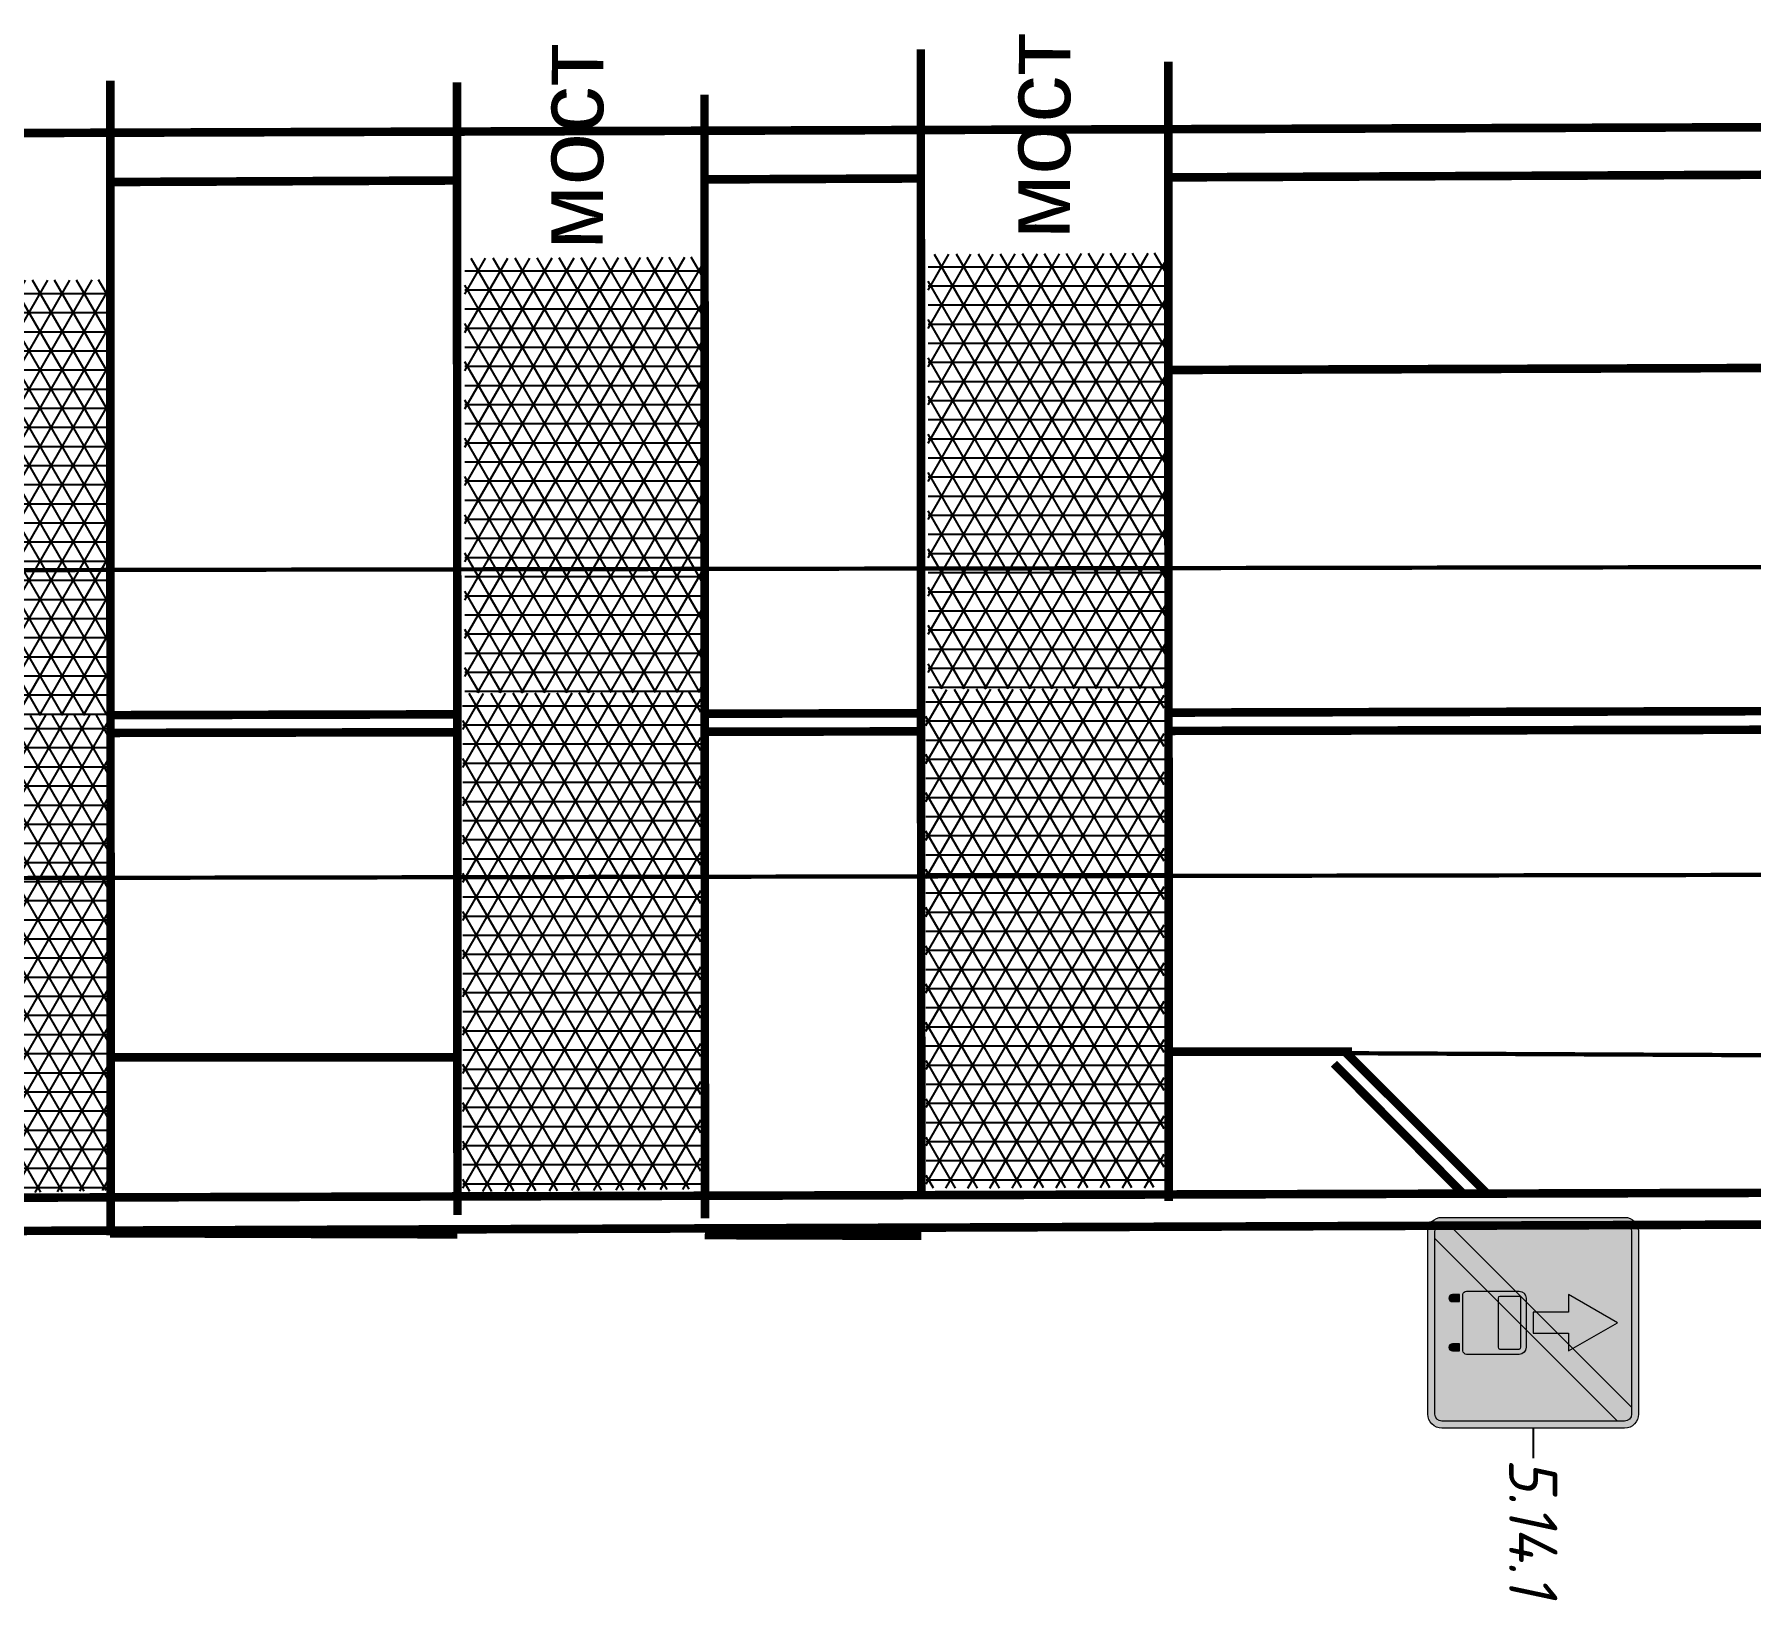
# Model space of a CAD drawing. Header units: millimetres. Extents: x 1734 to 2050, y 1482 to 1843.
# Drawn here: x 1991.38 to 2019.89, y 1738.59 to 1764.6 of the extents above; entities that cross this region are included whole.
import ezdxf
from ezdxf.enums import TextEntityAlignment as Align

# ---------------------------------------------------------------- set-up
doc = ezdxf.new("R2010")
doc.units = ezdxf.units.MM
for name, pattern in [('1.3', [17.848385, 5.910826, -0.0001, 11.937459]), ('1.5_1_3', [4, 0, -3, 1]), ('1.6_3_1', [4, 0, -1, 3]), ('JIS_02_0.7', [1.35, 0.75, -0.6])]:
    doc.linetypes.add(name, pattern=pattern)
doc.layers.add('знаки', color=7, linetype='Continuous', lineweight=0)
doc.layers.add('Описание', color=7, linetype='Continuous', lineweight=15)
doc.layers.add('КПЧ', color=9, linetype='Continuous')
doc.layers.add('Разметки', color=7, linetype='Continuous')
doc.styles.add('SASH', font='simplex8.shx', dxfattribs={"width": 0.9, "oblique": 12})
doc.styles.get("Standard").update_dxf_attribs({"font": 'arial.ttf'})

# ---------------------------------------------------------------- blocks, each defined once
blk = doc.blocks.new('5.14.1')
at = {"layer": 'знаки', "true_color": 0xffffff}
h = blk.add_hatch(color=7, dxfattribs=at)
edge = h.paths.add_edge_path()
edge.add_arc((-1.516666666666666, 3.266666666666666), 0.2333333333333343, 89.99999999999648, 179.9999999999965, ccw=False)
edge.add_line((-1.516666666666652, 3.5), (1.516666666666538, 3.5))
edge.add_arc((1.516666666666561, 3.266666666666675), 0.2333333333333254, 1.3073986337985843e-12, 90.00000000000568, ccw=False)
edge.add_line((1.749999999999886, 3.26666666666668), (1.749999999999886, 0.2333333333333201))
edge.add_arc((1.516666666666561, 0.2333333333333255), 0.2333333333333254, 269.9999999999943, 359.9999999999987, ccw=False)
edge.add_line((1.516666666666538, 0), (-1.516666666666652, 0))
edge.add_arc((-1.516666666666675, 0.2333333333333255), 0.2333333333333255, 180.0000000000013, 270.0000000000056, ccw=False)
edge.add_line((-1.75, 0.2333333333333201), (-1.75, 3.26666666666668))
edge = h.paths.add_edge_path(flags=16)
edge.add_arc((-1.516666666666704, 3.266666666666619), 0.1166666666667355, 89.9999999999742, 179.9999999999699, ccw=False)
edge.add_line((-1.516666666666652, 3.383333333333354), (1.516666666666538, 3.383333333333354))
edge.add_arc((1.51666666666659, 3.266666666666619), 0.1166666666667355, 3.012701199622825e-11, 90.0000000000258, ccw=False)
edge.add_line((1.633333333333326, 3.26666666666668), (1.633333333333326, 0.2333333333333201))
edge.add_arc((1.516666666666604, 0.2333333333333956), 0.1166666666667213, 269.99999999996726, 359.9999999999629, ccw=False)
edge.add_line((1.516666666666538, 0.1166666666666742), (-1.516666666666652, 0.1166666666666742))
edge.add_arc((-1.516666666666718, 0.2333333333333956), 0.1166666666667213, 180.0000000000371, 270.00000000003274, ccw=False)
edge.add_line((-1.633333333333439, 0.2333333333333201), (-1.633333333333439, 3.26666666666668))
at = {"layer": 'знаки'}
h = blk.add_hatch(color=5, dxfattribs=at)
edge = h.paths.add_edge_path()
edge.add_arc((-1.516666666666704, 3.266666666666619), 0.1166666666667355, 89.9999999999742, 179.9999999999699, ccw=False)
edge.add_line((-1.516666666666652, 3.383333333333354), (1.516666666666538, 3.383333333333354))
edge.add_arc((1.51666666666659, 3.266666666666619), 0.1166666666667355, 3.012701199622825e-11, 90.0000000000258, ccw=False)
edge.add_line((1.633333333333326, 3.26666666666668), (1.633333333333326, 0.2333333333333201))
edge.add_arc((1.516666666666604, 0.2333333333333956), 0.1166666666667213, 269.99999999996726, 359.9999999999629, ccw=False)
edge.add_line((1.516666666666538, 0.1166666666666742), (-1.516666666666652, 0.1166666666666742))
edge.add_arc((-1.516666666666718, 0.2333333333333956), 0.1166666666667213, 180.0000000000371, 270.00000000003274, ccw=False)
edge.add_line((-1.633333333333439, 0.2333333333333201), (-1.633333333333439, 3.26666666666668))
h.paths.add_polyline_path([(0, 1.749999999999943), (0.1750000000000682, 1.749999999999943), (0.1750000000000682, 2.333333333333314), (0.4666666666665833, 2.333333333333314), (0, 3.150000000000006), (-0.466666666666697, 2.333333333333314), (-0.1750000000000682, 2.333333333333314), (-0.1750000000000682, 1.749999999999943)], flags=16)
edge = h.paths.add_edge_path(flags=16)
edge.add_arc((0.4666666666665579, 0.6416666666666485), 0.0583333333333057, 270.000000000025, 359.999999999975, ccw=False)
edge.add_line((0.4666666666665833, 0.5833333333333428), (-0.466666666666697, 0.5833333333333428))
edge.add_arc((-0.4666666666666716, 0.6416666666666485), 0.0583333333333057, 180.000000000025, 269.999999999975, ccw=False)
edge.add_line((-0.5249999999999773, 0.6416666666666231), (-0.5249999999999773, 1.516666666666595))
edge.add_arc((-0.4083333333333643, 1.516666666666656), 0.116666666666613, 90.0000000000258, 180.0000000000301, ccw=False)
edge.add_line((-0.4083333333334167, 1.633333333333269), (0.4083333333331893, 1.633333333333269))
edge.add_arc((0.4083333333331938, 1.516666666666599), 0.1166666666666698, -2.2168933355715126e-12, 90.00000000000222, ccw=False)
edge.add_line((0.5249999999998636, 1.516666666666595), (0.5249999999998636, 0.6416666666666231))
edge = h.paths.add_edge_path(flags=0)
edge.add_arc((0.4083333333331901, 1.516666666666539), 0.02916666666680989, 1.099199697908394e-10, 90.00000000000152)
edge.add_line((0.4083333333331893, 1.545833333333348), (-0.408333333333303, 1.545833333333235))
edge.add_arc((-0.4083333333332486, 1.516666666666597), 0.0291666666666377, 90.00000000010698, 179.9999999997815)
edge.add_line((-0.4374999999998863, 1.516666666666708), (-0.4375, 1.19583333333324))
edge.add_arc((-0.4083333333333049, 1.195833333333295), 0.0291666666666951, 180.0000000001077, 270.0000000000037)
edge.add_line((-0.408333333333303, 1.1666666666666), (0.408333333333303, 1.1666666666666))
edge.add_arc((0.4083333333333049, 1.195833333333295), 0.02916666666669498, 269.9999999999963, 359.9999999998922)
edge.add_line((0.4375, 1.19583333333324), (0.4375, 1.516666666666595))
edge = h.paths.add_edge_path(flags=16)
edge.add_line((-0.3500000000000227, 0.4083333333332746), (-0.3500000000000227, 0.5249999999998352))
edge.add_line((-0.3500000000000227, 0.5249999999998352), (-0.466666666666697, 0.5249999999998352))
edge.add_line((-0.466666666666697, 0.5249999999998352), (-0.466666666666697, 0.4083333333332746))
edge.add_arc((-0.4083333333333599, 0.4083333333332746), 0.05833333333333712, 180, 360)
edge = h.paths.add_edge_path(flags=16)
edge.add_line((0.4666666666665833, 0.4083333333332746), (0.4666666666665833, 0.5249999999998352))
edge.add_line((0.4666666666665833, 0.5249999999998352), (0.3499999999999091, 0.5249999999998352))
edge.add_line((0.3499999999999091, 0.5249999999998352), (0.3499999999999091, 0.4083333333332746))
edge.add_arc((0.4083333333332462, 0.4083333333332746), 0.05833333333333712, 180, 360)
blk.add_hatch(color=1, dxfattribs=at).paths.add_polyline_path([(1.633333333333439, 3.150000000000034), (1.633333333333439, 3.26666666666668, 0.4142135623730728), (1.516666666666652, 3.383333333333354), (1.399999999999977, 3.383333333333354), (-1.633333333333326, 0.3500000000000227), (-1.633333333333326, 0.2333333333333485, 0.4142135623730728), (-1.516666666666538, 0.1166666666666742), (-1.399999999999864, 0.1166666666666742)])
at = {"layer": 'знаки', "true_color": 0xffffff}
blk.add_hatch(color=7, dxfattribs=at).paths.add_polyline_path([(0, 1.749999999999943), (0.1750000000000682, 1.749999999999943), (0.1750000000000682, 2.333333333333314), (0.4666666666665833, 2.333333333333314), (0, 3.150000000000006), (-0.466666666666697, 2.333333333333314), (-0.1750000000000682, 2.333333333333314), (-0.1750000000000682, 1.749999999999943)])
h = blk.add_hatch(color=7, dxfattribs=at)
edge = h.paths.add_edge_path()
edge.add_arc((0.4666666666665579, 0.6416666666666485), 0.0583333333333057, 270.000000000025, 359.999999999975, ccw=False)
edge.add_line((0.4666666666665833, 0.5833333333333428), (-0.466666666666697, 0.5833333333333428))
edge.add_arc((-0.4666666666666716, 0.6416666666666485), 0.0583333333333057, 180.000000000025, 269.999999999975, ccw=False)
edge.add_line((-0.5249999999999773, 0.6416666666666231), (-0.5249999999999773, 1.516666666666595))
edge.add_arc((-0.4083333333333643, 1.516666666666656), 0.116666666666613, 90.0000000000258, 180.0000000000301, ccw=False)
edge.add_line((-0.4083333333334167, 1.633333333333269), (0.4083333333331893, 1.633333333333269))
edge.add_arc((0.4083333333331938, 1.516666666666599), 0.1166666666666698, -2.2168933355715126e-12, 90.00000000000222, ccw=False)
edge.add_line((0.5249999999998636, 1.516666666666595), (0.5249999999998636, 0.6416666666666231))
edge = h.paths.add_edge_path(flags=16)
edge.add_arc((0.4083333333331901, 1.516666666666539), 0.02916666666680989, 1.099199697908394e-10, 90.00000000000152)
edge.add_line((0.4083333333331893, 1.545833333333348), (-0.408333333333303, 1.545833333333235))
edge.add_arc((-0.4083333333332486, 1.516666666666597), 0.0291666666666377, 90.00000000010698, 179.9999999997815)
edge.add_line((-0.4374999999998863, 1.516666666666708), (-0.4375, 1.19583333333324))
edge.add_arc((-0.4083333333333049, 1.195833333333295), 0.0291666666666951, 180.0000000001077, 270.0000000000037)
edge.add_line((-0.408333333333303, 1.1666666666666), (0.408333333333303, 1.1666666666666))
edge.add_arc((0.4083333333333049, 1.195833333333295), 0.02916666666669498, 269.9999999999963, 359.9999999998922)
edge.add_line((0.4375, 1.19583333333324), (0.4375, 1.516666666666595))
h = blk.add_hatch(color=7, dxfattribs=at)
edge = h.paths.add_edge_path()
edge.add_line((-0.3500000000000227, 0.4083333333332746), (-0.3500000000000227, 0.5249999999998352))
edge.add_line((-0.3500000000000227, 0.5249999999998352), (-0.466666666666697, 0.5249999999998352))
edge.add_line((-0.466666666666697, 0.5249999999998352), (-0.466666666666697, 0.4083333333332746))
edge.add_arc((-0.4083333333333599, 0.4083333333332746), 0.05833333333333712, 180, 360)
h = blk.add_hatch(color=7, dxfattribs=at)
edge = h.paths.add_edge_path()
edge.add_line((0.4666666666665833, 0.4083333333332746), (0.4666666666665833, 0.5249999999998352))
edge.add_line((0.4666666666665833, 0.5249999999998352), (0.3499999999999091, 0.5249999999998352))
edge.add_line((0.3499999999999091, 0.5249999999998352), (0.3499999999999091, 0.4083333333332746))
edge.add_arc((0.4083333333332462, 0.4083333333332746), 0.05833333333333712, 180, 360)
at = {"layer": 'Defpoints'}
blk.add_lwpolyline([(1.749999999999886, 1.750000000000057), (2.249999999999886, 1.750000000000057)], dxfattribs=at)
at = {"layer": 'знаки'}
blk.add_lwpolyline([(-1.75, 3.26666666666668, -0.4142135623730951), (-1.516666666666652, 3.5), (1.516666666666538, 3.5, -0.4142135623731172), (1.749999999999886, 3.26666666666668), (1.749999999999886, 0.2333333333333201, -0.4142135623731172), (1.516666666666538, 0), (-1.516666666666652, 0, -0.4142135623731172), (-1.75, 0.2333333333333201), (-1.75, 3.26666666666668)], format="xyb", dxfattribs=at)
at = {"layer": 'знаки', "color": 7, "true_color": 0xffffff}
for points in [[(-1.633333333333439, 3.26666666666668, -0.4142135623730728), (-1.516666666666652, 3.383333333333354), (1.516666666666538, 3.383333333333354, -0.4142135623730728), (1.633333333333326, 3.26666666666668), (1.633333333333326, 0.2333333333333201, -0.4142135623730728), (1.516666666666538, 0.1166666666666742), (-1.516666666666652, 0.1166666666666742, -0.4142135623730728), (-1.633333333333439, 0.2333333333333201)], [(0.4375, 1.516666666666595, 0.41421356237254), (0.4083333333331893, 1.545833333333348), (-0.408333333333303, 1.545833333333235, 0.4142135623714301), (-0.4374999999998863, 1.516666666666708), (-0.4375, 1.19583333333324, 0.4142135623725623), (-0.408333333333303, 1.1666666666666), (0.408333333333303, 1.1666666666666, 0.4142135623725623), (0.4375, 1.19583333333324), (0.4375, 1.516666666666595)], [(-0.3500000000000227, 0.4083333333332746), (-0.3500000000000227, 0.5249999999998352), (-0.466666666666697, 0.5249999999998352), (-0.466666666666697, 0.4083333333332746, 0.9999999999999999)], [(0.4666666666665833, 0.4083333333332746), (0.4666666666665833, 0.5249999999998352), (0.3499999999999091, 0.5249999999998352), (0.3499999999999091, 0.4083333333332746, 0.9999999999999999)]]:
    blk.add_lwpolyline(points, format="xyb", close=True, dxfattribs=at)
at = {"layer": 'знаки', "color": 1}
for points in [[(-1.633333333333326, 0.3500000000000227), (1.400000000000091, 3.383333333333354)], [(-1.399999999999977, 0.1166666666666742), (1.633333333333439, 3.150000000000034)]]:
    blk.add_lwpolyline(points, dxfattribs=at)
at = {"layer": 'знаки', "color": 7, "true_color": 0xffffff}
blk.add_lwpolyline([(0, 1.749999999999943), (0.1750000000000682, 1.749999999999943), (0.1750000000000682, 2.333333333333314), (0.4666666666665833, 2.333333333333314), (0, 3.150000000000006), (-0.466666666666697, 2.333333333333314), (-0.1750000000000682, 2.333333333333314), (-0.1750000000000682, 1.749999999999943)], close=True, dxfattribs=at)
blk.add_lwpolyline([(0.5249999999998636, 0.6416666666666231, -0.4142135623728397), (0.4666666666665833, 0.5833333333333428), (-0.466666666666697, 0.5833333333333428, -0.4142135623728397), (-0.5249999999999773, 0.6416666666666231), (-0.5249999999999773, 1.516666666666595, -0.4142135623731172), (-0.4083333333334167, 1.633333333333269), (0.4083333333331893, 1.633333333333269, -0.4142135623731172), (0.5249999999998636, 1.516666666666595), (0.5249999999998636, 0.6416666666666231)], format="xyb", dxfattribs=at)
at = {"layer": 'знаки', "color": 0, "lineweight": 30, "style": 'SASH', "oblique": 12, "width": 0.9}
blk.add_text('5.14.1', height=0.8, dxfattribs=at).set_placement((2.249999999999886, 1.750000000000057), align=Align.MIDDLE_LEFT)

msp = doc.modelspace()

# ---------------------------------------------------------------- hatches: boundary and pattern name
h = msp.add_hatch()
h.set_pattern_fill('NET3', color=256, scale=0.1)
h.set_pattern_definition([(0, (-2927.849990758865, -3033.572332593288), (0, 0.3175), []), (59.99999999999999, (-2927.849990758865, -3033.572332593288), (-0.2749630657015593, 0.1587500000000001), []), (120, (-2927.849990758865, -3033.572332593288), (-0.2749630657015593, -0.1587499999999999), [])])
h.paths.add_polyline_path([(1998.530655739936, 1753.664517014502), (2002.483590899194, 1753.674095951907), (2002.483590899194, 1760.903534532949), (1998.528337442424, 1760.88177582815)])
h = msp.add_hatch()
h.set_pattern_fill('NET3', color=256, scale=0.1)
h.set_pattern_definition([(0, (-2920.155340499005, -3033.506087441933), (0, 0.3175), []), (59.99999999999999, (-2920.155340499005, -3033.506087441933), (-0.2749630657015593, 0.1587500000000001), []), (120, (-2920.155340499005, -3033.506087441933), (-0.2749630657015593, -0.1587499999999999), [])])
h.paths.add_polyline_path([(2006.225305999797, 1753.730762165857), (2010.178241159054, 1753.740341103262), (2010.178241159054, 1760.969779684304), (2006.222987702285, 1760.948020979505)])
h = msp.add_hatch()
h.set_pattern_fill('NET3', color=256, scale=0.1)
h.set_pattern_definition([(0, (-2937.696513991874, -3033.950645895807), (0, 0.3175), []), (59.99999999999999, (-2937.696513991874, -3033.950645895807), (-0.2749630657015593, 0.1587500000000001), []), (120, (-2937.696513991874, -3033.950645895807), (-0.2749630657015593, -0.1587499999999999), [])])
h.paths.add_polyline_path([(1988.684132506927, 1753.286203711983), (1992.637067666185, 1753.295782649388), (1992.637067666185, 1760.52522123043), (1988.681814209415, 1760.503462525631)])
h = msp.add_hatch()
h.set_pattern_fill('NET3', color=256, scale=0.1)
h.set_pattern_definition([(0, (-2927.885107541159, -3040.798154285344), (0, 0.3175), []), (59.99999999999999, (-2927.885107541159, -3040.798154285344), (-0.2749630657015593, 0.1587500000000001), []), (120, (-2927.885107541159, -3040.798154285344), (-0.2749630657015593, -0.1587499999999999), [])])
h.paths.add_polyline_path([(1998.495538957643, 1745.381285807801), (2002.4484741169, 1745.423556045053), (2002.4484741169, 1753.677712840893), (1998.493220660131, 1753.655954136094)])
h = msp.add_hatch()
h.set_pattern_fill('NET3', color=256, scale=0.1)
h.set_pattern_definition([(0, (-2920.190457281298, -3040.73190913399), (0, 0.3175), []), (59.99999999999999, (-2920.190457281298, -3040.73190913399), (-0.2749630657015593, 0.1587500000000001), []), (120, (-2920.190457281298, -3040.73190913399), (-0.2749630657015593, -0.1587499999999999), [])])
h.paths.add_polyline_path([(2006.190189217503, 1745.439782017069), (2010.14312437676, 1745.449360954474), (2010.14312437676, 1753.743957992247), (2006.187870919991, 1753.722199287448)])
h = msp.add_hatch()
h.set_pattern_fill('NET3', color=256, scale=0.1)
h.set_pattern_definition([(0, (-2937.731630774168, -3041.176467587863), (0, 0.3175), []), (59.99999999999999, (-2937.731630774168, -3041.176467587863), (-0.2749630657015593, 0.1587500000000001), []), (120, (-2937.731630774168, -3041.176467587863), (-0.2749630657015593, -0.1587499999999999), [])])
h.paths.add_polyline_path([(1988.649015724634, 1745.296759010772), (1992.601950883891, 1745.402417507058), (1992.601950883891, 1753.299399538374), (1988.646697427122, 1753.277640833575)])

# ---------------------------------------------------------------- linework, layer by layer
at = {"layer": 'КПЧ', "color": 5, "lineweight": 30, "const_width": 0.1424777130480112}
for points in [[(1906.485373005195, 1762.681898927727), (2031.757580370619, 1763.098991161206)], [(1928.236407468736, 1744.502694742787), (2031.76189173795, 1744.878214590729)]]:
    msp.add_lwpolyline(points, dxfattribs=at)
at = {"layer": 'КПЧ', "color": 7, "lineweight": 30, "const_width": 0.1424777130480112}
for points in [[(1992.637067666185, 1762.150242683527), (1998.401039415288, 1762.175457207364)], [(2002.511321430805, 1762.193437657021), (2006.105177510402, 1762.209158998785)], [(2010.215460061902, 1762.227139450786), (2031.72881937823, 1762.321249750924)]]:
    msp.add_lwpolyline(points, dxfattribs=at)
at = {"layer": 'Разметки', "color": 7, "linetype": '1.3', "lineweight": 0, "const_width": 0.1424777130480112, "flags": 128}
for points in [[(2006.111143573549, 1745.338882077643), (2006.103193984647, 1764.355416300402)], [(2010.221507022352, 1745.225045736331), (2010.21355743345, 1764.148839297292)], [(1992.64699692467, 1744.655864029773), (1992.639047335768, 1763.830784792829)], [(1998.407203012472, 1744.997373053709), (1998.399253423569, 1763.806201855324)], [(2002.517566461274, 1744.940454883053), (2002.509616872372, 1763.599624852214)], [(1992.637067666185, 1753.295782649388), (1998.403275449785, 1753.309755593846)], [(2002.513566614023, 1753.319715843684), (2006.107419305145, 1753.328424635654)], [(2010.217711020998, 1753.33838488683), (2031.995734738935, 1753.39115841273)], [(1906.838559178315, 1745.050470472372), (2031.802753779988, 1745.395353091092)], [(1992.637067666185, 1744.691943321411), (1998.405515449484, 1744.673854938425)], [(2002.515821470765, 1744.660966065666), (2006.109675715411, 1744.649696654134)]]:
    msp.add_lwpolyline(points, dxfattribs=at)
at = {"layer": 'Разметки', "color": 2, "linetype": '1.3', "lineweight": 0, "const_width": 0.1424777130480112, "flags": 128}
for points in [[(2010.216689097274, 1759.028355098969), (2029.663083849842, 1759.093419527998)], [(2010.149810870507, 1747.706627568289), (2013.267027540764, 1747.708628751913)], [(2013.13340335644, 1747.723956929426), (2015.514015383684, 1745.346052631564)]]:
    msp.add_lwpolyline(points, dxfattribs=at)
at = {"layer": 'Разметки', "linetype": '1.6_3_1', "lineweight": 0, "const_width": 0.0712388565240056, "flags": 128}
for points in [[(2031.72648554158, 1755.775606219288), (1917.203814249726, 1755.575702132483)], [(2020.855244966071, 1750.644754413544), (1908.695258880796, 1750.444850326739)]]:
    msp.add_lwpolyline(points, dxfattribs=at)
at = {"layer": 'Разметки', "color": 7, "linetype": '1.3', "lineweight": 0, "true_color": 0xffffff, "const_width": 0.1424777130480112, "flags": 128}
for points in [[(1992.637067666185, 1753.001462602476), (1998.403389395698, 1753.012386284813)], [(2002.513681704308, 1753.020172795799), (2006.10753481227, 1753.026980967726)], [(2010.217827676731, 1753.034767479764), (2031.972369909528, 1753.075979142918)]]:
    msp.add_lwpolyline(points, dxfattribs=at)
at = {"layer": 'Разметки', "color": 2, "linetype": '1.5_1_3', "lineweight": 0, "const_width": 0.1424777130480112, "flags": 128}
msp.add_lwpolyline([(1992.645770106084, 1747.615029525608), (1998.40609700942, 1747.614190390487)], dxfattribs=at)
at = {"layer": 'Разметки', "color": 7, "linetype": '1.6_3_1', "lineweight": 0, "const_width": 0.0712388565240056, "flags": 128}
msp.add_lwpolyline([(2013.201820177521, 1747.681886915268), (2022.516250191, 1747.636674121136)], dxfattribs=at)
at = {"layer": 'Разметки', "color": 2, "linetype": 'JIS_02_0.7', "lineweight": 0, "const_width": 0.1424777130480112, "flags": 128}
msp.add_lwpolyline([(2012.965636384121, 1747.507157312669), (2015.100436158786, 1745.360810627356)], dxfattribs=at)

# ---------------------------------------------------------------- block references
at = {"layer": 'знаки', "rotation": 270}
msp.add_blockref('5.14.1', (2014.526061584511, 1743.205693346003), dxfattribs=at)

# ---------------------------------------------------------------- texts
at = {"layer": 'Описание', "color": 7}
for p in [(2008.577482096884, 1761.202909575046, 637.4942052945747), (2000.820136211447, 1761.026366342316, 637.4942052945747)]:
    msp.add_text('мост', height=1.113301418916995, rotation=89.82215332458132, dxfattribs=at).set_placement(p)

doc.saveas('drawing.dxf')
